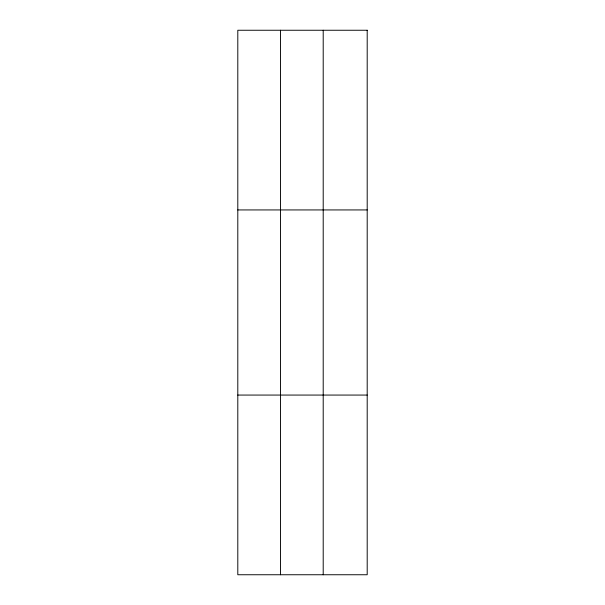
<?xml version="1.0" encoding="UTF-8"?>
<svg xmlns="http://www.w3.org/2000/svg" width="605" height="605" viewBox="0 0 605 605"><rect width="100%" height="100%" fill="white"/><g stroke="black" fill="none" stroke-linecap="round" stroke-linejoin="round"><path stroke-width="0.91" d="M280.501 30.25L280.501 574.75M323.206 30.25L323.206 574.75M237.803 209.935L367.197 209.935M237.803 395.065L367.197 395.065M367.197 30.25L367.197 574.75L237.803 574.75L237.803 30.25L367.197 30.25"/></g></svg>
